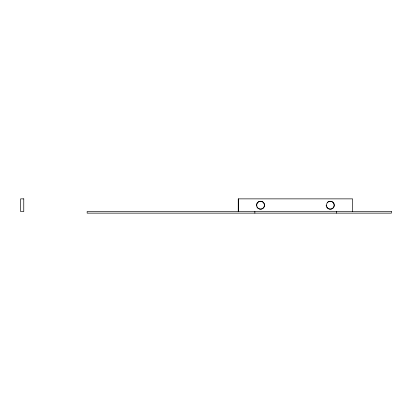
<?xml version="1.0" encoding="UTF-8"?>
<svg xmlns="http://www.w3.org/2000/svg" width="412" height="412" viewBox="0 0 412 412"><rect width="100%" height="100%" fill="white"/><g stroke="black" fill="none" stroke-linecap="round" stroke-linejoin="round"><path stroke-width="0.62" d="M352.579 211.547L352.579 198.867L238.239 198.867L238.239 211.547M336.486 211.547L336.486 213.133M254.868 211.547L254.868 213.133M238.486 198.867L238.486 211.547M327.344 202.405A3.96 3.96 0 0 1 333.179 202.663A3.96 3.96 0 0 1 332.417 208.451A3.96 3.96 0 0 1 326.716 207.19M326.319 206.232A3.96 3.96 0 0 1 326.186 205.207M256.573 206.134A3.96 3.96 0 0 1 261.213 201.324A3.96 3.96 0 0 1 263.608 207.56A3.96 3.96 0 0 1 256.944 207.102M23.767 198.867L20.6 198.867L20.6 211.547L23.767 211.547L23.767 198.867M391.4 211.547L87.153 211.547L87.153 213.133L391.4 213.133L391.4 211.547M328.41 208.637A3.96 3.96 0 0 0 334.353 205.207A3.96 3.96 0 0 0 328.41 201.777A3.96 3.96 0 0 0 328.41 208.637M258.602 208.585A3.96 3.96 0 0 0 264.628 205.31A3.96 3.96 0 0 0 258.777 201.726A3.96 3.96 0 0 0 258.602 208.585"/></g></svg>
